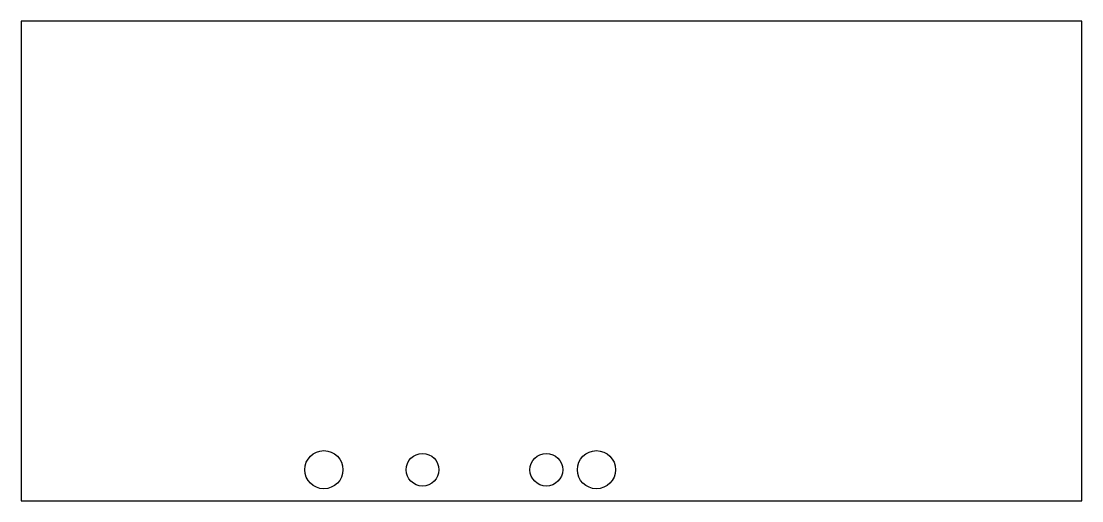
# Model space of a CAD drawing. Header units: millimetres. Extents: x 0 to 1945, y -887 to -7.
import ezdxf

# ---------------------------------------------------------------- set-up
doc = ezdxf.new("R2010")
doc.units = ezdxf.units.MM

msp = doc.modelspace()

# ---------------------------------------------------------------- linework, layer by layer
at = {"color": 7, "linetype": 'Continuous', "lineweight": 25}
for p, q in [((1945, -7), (0, -7)), ((0, -7), (0, -887)), ((1945, -887), (1945, -7)), ((0, -887), (1945, -887))]:
    msp.add_line(p, q, dxfattribs=at)
for centre, radius in [((555, -830), 35), ((1055, -830), 35), ((736, -830), 30), ((963, -830), 30)]:
    msp.add_circle(centre, radius, dxfattribs=at)

doc.saveas('drawing.dxf')
